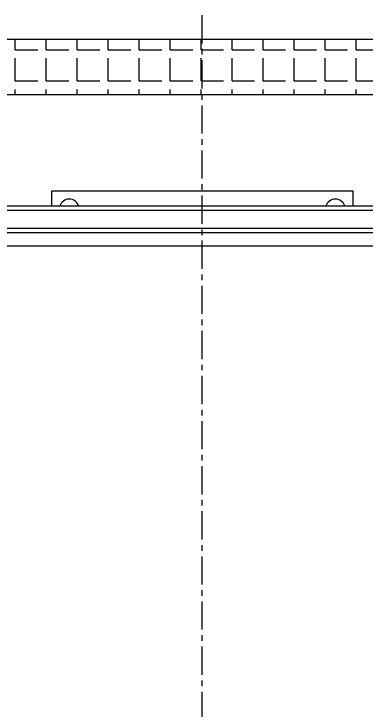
# Model space of a CAD drawing. Header units: millimetres. Extents: x 6622 to 532820, y 3370 to 359312.
# Drawn here: x 466788 to 467185, y 314035 to 314820 of the extents above; entities that cross this region are included whole.
import ezdxf

# ---------------------------------------------------------------- set-up
doc = ezdxf.new("R2010")
doc.units = ezdxf.units.MM
doc.linetypes.add('CENTER', pattern=[50.8, 31.75, -6.35, 6.35, -6.35])

# ---------------------------------------------------------------- blocks, each defined once
blk = doc.blocks.new('A$C6F3A12F4')
at = {"color": 2, "linetype": 'Continuous', "lineweight": 25}
for p, q in [((27.2, 2315), (27.2, 1385)), ((47.2, 2315), (47.2, 1385)), ((52.2, 2315), (52.2, 1385)), ((22.2, 2288), (22.2, 1412)), ((67.2, 2273), (67.2, 1428)), ((5.2, 2020), (5.2, 1680)), ((22.2, 2020), (5.2, 2020)), ((5.2, 1680), (22.2, 1680))]:
    blk.add_line(p, q, dxfattribs=at)
for centre in [(25.2, 2000), (25.2, 1700)]:
    blk.add_arc(centre, 11, 105.82662, 254.17338, dxfattribs=at)

msp = doc.modelspace()

# ---------------------------------------------------------------- hatches: boundary and pattern name
h = msp.add_hatch()
h.set_pattern_fill('ANGLE', color=3, scale=5)
h.set_pattern_definition([(0, (7700, 0), (0, 34.925), [25.4, -9.525]), (90, (7700, 0), (-34.925, 2e-15), [25.4, -9.525])])
h.paths.add_polyline_path([(466452.69, 314728.869), (467606.381, 314728.869), (467606.381, 314790.68), (466452.69, 314790.68)])

# ---------------------------------------------------------------- linework, layer by layer
at = {"color": 1, "linetype": 'CENTER'}
msp.add_line((467000, 268660), (467000, 314819.539), dxfattribs=at)
at = {"color": 3}
msp.add_lwpolyline([(466452.69, 314728.869), (467606.381, 314728.869), (467606.381, 314790.68), (466452.69, 314790.68)], close=True, dxfattribs=at)

# ---------------------------------------------------------------- block references
at = {"color": 0, "rotation": 270}
msp.add_blockref('A$C6F3A12F4', (465150, 314625.198), dxfattribs=at)

doc.saveas('drawing.dxf')
